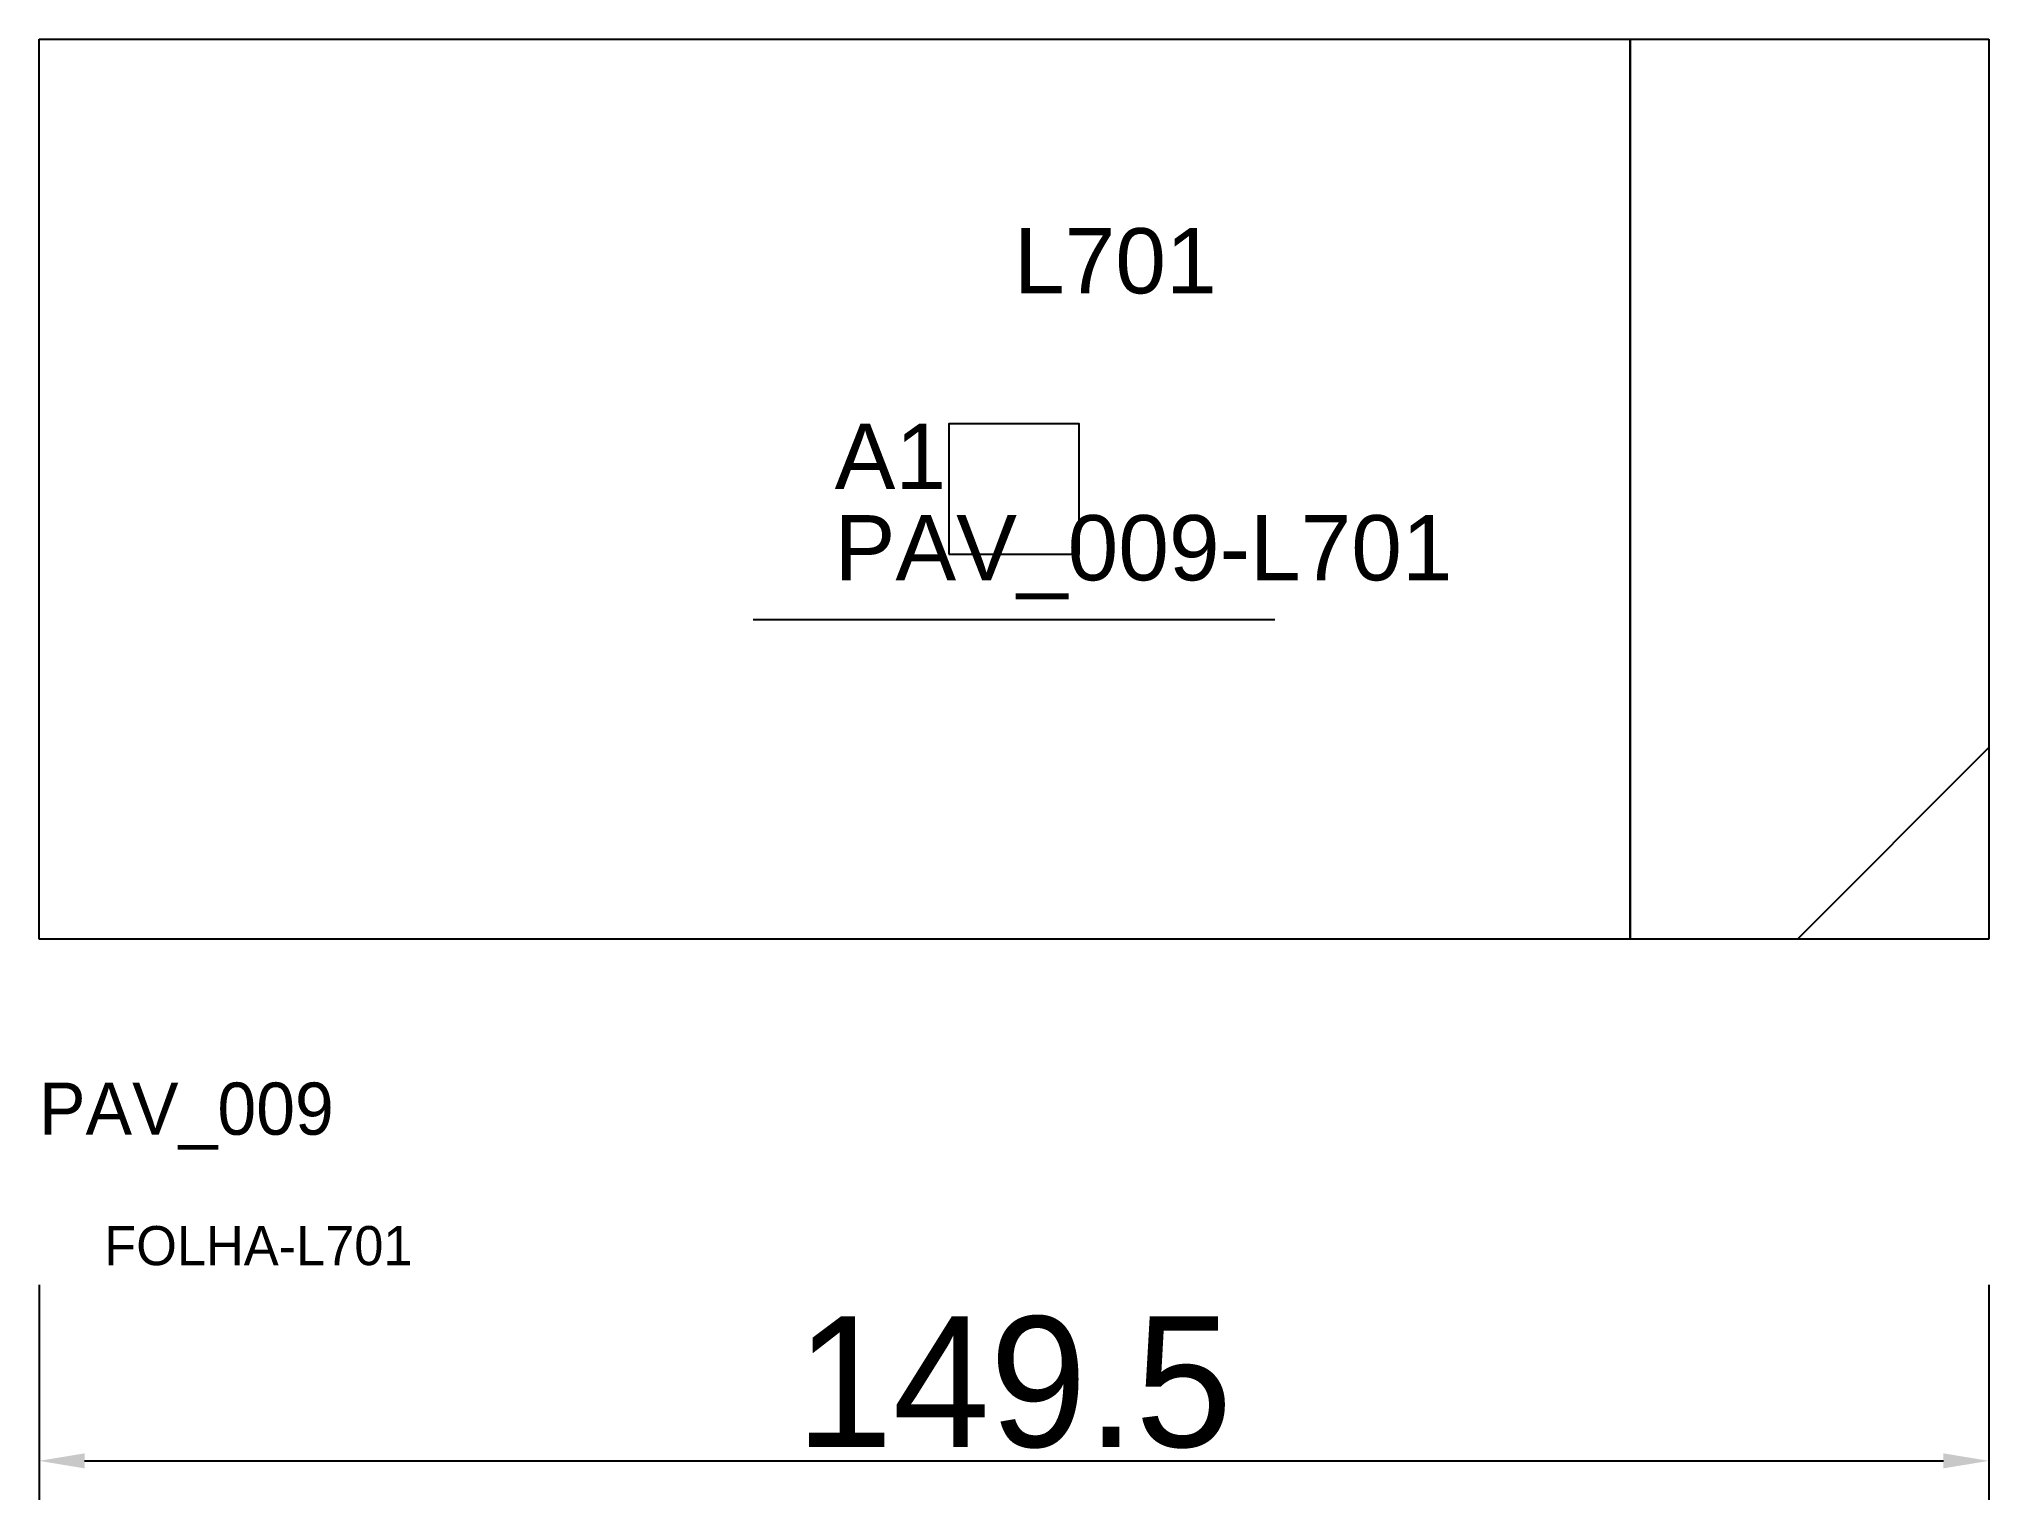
# Model space of a CAD drawing. Header units: metres. Extents: x 222 to 372, y 90 to 202.
import ezdxf

# ---------------------------------------------------------------- set-up
doc = ezdxf.new("R2010")
doc.units = ezdxf.units.M
for name, color, linetype in [('3', 3, 'CONTINUOUS'), ('AUX00', 7, 'CONTINUOUS'), ('COTA', 241, 'CONTINUOUS'), ('FOLHA', 255, 'CONTINUOUS'), ('Hachura', 251, 'CONTINUOUS'), ('NOMENCLATURA', 7, 'CONTINUOUS'), ('Nível', 160, 'CONTINUOUS'), ('Painéis', 200, 'CONTINUOUS'), ('Pilares', 5, 'CONTINUOUS'), ('SARR_2.2x7', 40, 'CONTINUOUS')]:
    doc.layers.add(name, color=color, linetype=linetype)
doc.styles.add('ARIAL', font='Arial.ttf')
doc.styles.add('STR_STANDARD', font='arial.ttf')
doc.dimstyles.new('EZ DXF', dxfattribs={"dimtxt": 10, "dimasz": 3.5, "dimexe": 3, "dimexo": 1.5, "dimgap": 1, "dimtad": 1, "dimdec": 1, "dimdsep": 46, "dimcen": 2.5, "dimazin": 3, "dimtfac": 1, "dimtmove": 0, "dimatfit": 3})

msp = doc.modelspace()

# ---------------------------------------------------------------- hatches: boundary and pattern name
at = {"layer": 'Hachura'}
h = msp.add_hatch(dxfattribs=at)
h.set_pattern_fill('ANSI31', scale=50)
h.paths.add_polyline_path([(222.2, 132.5), (222.2, 201.5), (371.7, 201.5), (371.7, 132.5)])
h = msp.add_hatch(dxfattribs=at)
h.set_pattern_fill('ANSI31', scale=50)
h.paths.add_polyline_path([(222.2, 132.5), (222.2, 201.5), (371.7, 201.5), (371.7, 132.5)])

# ---------------------------------------------------------------- linework, layer by layer
at = {"layer": '3'}
msp.add_lwpolyline([(344.2, 132.5), (344.2, 201.5)], close=True, dxfattribs=at)
msp.add_lwpolyline([(344.2, 132.5), (344.2, 201.5)], close=True, dxfattribs=at)
at = {"layer": 'Painéis', "color": 200}
for p, q in [((222.2, 132.5), (222.2, 201.5)), ((222.2, 201.5), (371.7, 201.5)), ((222.2, 132.5), (222.2, 201.5)), ((222.2, 201.5), (371.7, 201.5)), ((371.7, 201.5), (371.7, 132.5)), ((371.7, 201.5), (371.7, 132.5)), ((371.7, 132.5), (222.2, 132.5)), ((371.7, 132.5), (222.2, 132.5))]:
    msp.add_line(p, q, dxfattribs=at)
at = {"layer": 'Pilares'}
msp.add_lwpolyline([(291.95, 162), (301.95, 162), (301.95, 172), (291.95, 172)], close=True, dxfattribs=at)
msp.add_lwpolyline([(291.95, 162), (301.95, 162), (301.95, 172), (291.95, 172)], close=True, dxfattribs=at)
at = {"layer": 'SARR_2.2x7'}
msp.add_line((276.95, 157), (316.95, 157), dxfattribs=at)
msp.add_line((276.95, 157), (316.95, 157), dxfattribs=at)

# ---------------------------------------------------------------- texts
at = {"layer": '3', "style": 'STR_STANDARD'}
msp.add_text('A1', height=5, dxfattribs=at).set_placement((283.2, 167))
msp.add_text('A1', height=5, dxfattribs=at).set_placement((283.2, 167))
at = {"layer": 'AUX00', "style": 'STR_STANDARD'}
msp.add_text('PAV_009-L701', height=5, dxfattribs=at).set_placement((283.2, 160))
msp.add_text('PAV_009-L701', height=5, dxfattribs=at).set_placement((283.2, 160))
at = {"layer": 'FOLHA'}
msp.add_text('FOLHA-L701', height=3, dxfattribs=at).set_placement((227.2, 107.5))
msp.add_text('FOLHA-L701', height=3, dxfattribs=at).set_placement((227.2, 107.5))
at = {"layer": 'NOMENCLATURA', "insert": (296.95, 187), "char_height": 5, "attachment_point": 1, "style": 'ARIAL'}
msp.add_mtext('L701', dxfattribs=at)
msp.add_mtext('L701', dxfattribs=at)
at = {"layer": 'Nível'}
msp.add_text('PAV_009', height=4, dxfattribs=at).set_placement((222.2, 117.5))
msp.add_text('PAV_009', height=4, dxfattribs=at).set_placement((222.2, 117.5))

# ---------------------------------------------------------------- dimensions: what is measured, and where the dimension line sits
at = {"layer": 'COTA'}
msp.add_linear_dim(base=(222.2, 92.5), p1=(222.2, 107.5), p2=(371.7, 107.5), dimstyle='EZ DXF', dxfattribs=at).render()
msp.add_linear_dim(base=(222.2, 92.5), p1=(222.2, 107.5), p2=(371.7, 107.5), dimstyle='EZ DXF', dxfattribs=at).render()

doc.saveas('drawing.dxf')
